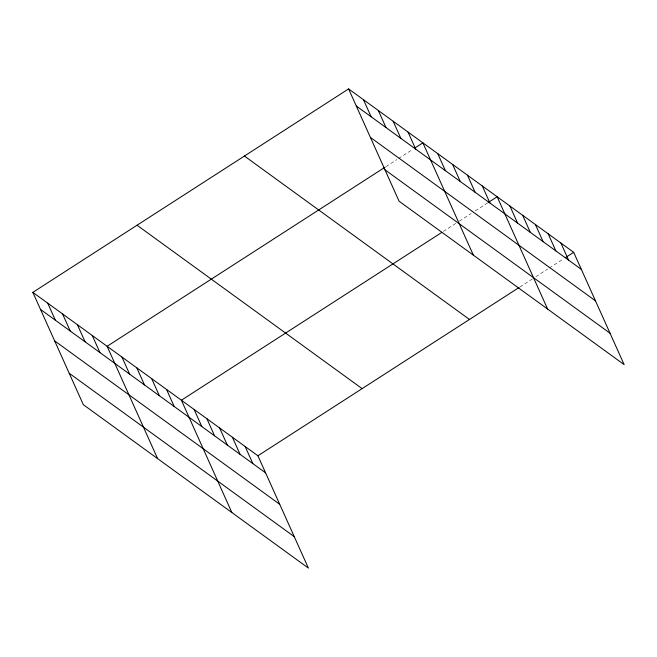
<?xml version="1.0" encoding="UTF-8"?>
<svg xmlns="http://www.w3.org/2000/svg" width="657" height="657" viewBox="0 0 657 657"><rect width="100%" height="100%" fill="white"/><g stroke="black" fill="none" stroke-linecap="round" stroke-linejoin="round"><path stroke-width="0.49" stroke-dasharray="3.29 2.46" d="M385.905 166.656L396.836 159.618M398.512 158.534L412.801 149.336M443.368 231.412L455.974 223.29M459.342 221.13L471.102 213.55M475.307 210.84L487.913 202.717M519.892 286.978L532.499 278.855M535.857 276.687L547.626 269.107M549.301 268.023L563.591 258.817"/><path stroke-width="0.99" d="M32.85 292.365L257.914 455.777L308.388 568.091L83.324 404.679L32.85 292.365L348.612 88.909L573.676 252.321L624.15 364.635L399.086 201.223L348.612 88.909M385.068 167.198L107.124 346.288L157.598 458.602M414.477 148.252L422.886 142.832L473.36 255.146M441.693 232.496L181.389 400.22L231.864 512.534M488.751 202.175L497.152 196.763L547.626 309.077M257.914 455.777L519.055 287.511M565.266 257.733L573.676 252.321M356.291 105.999L581.355 269.403M370.417 137.42L595.472 300.832M384.969 169.802L610.024 333.214M244.412 156.046L469.476 319.458M137.05 225.228L362.114 388.632M40.529 309.447L265.592 472.859M54.654 340.876L279.71 504.289M69.207 373.25L294.262 536.662M560.922 243.057L568.601 260.147M548.168 233.802L555.847 250.884M535.414 224.538L543.093 241.628M522.66 215.282L530.339 232.364M509.906 206.019L517.585 223.109M482.295 185.972L489.974 203.062M467.447 175.189L475.126 192.279M452.591 164.406L460.27 181.488M437.734 153.623L445.413 170.705M408.03 132.049L415.709 149.139M393.173 121.266L400.852 138.348M378.317 110.483L385.996 127.565M363.469 99.692L371.148 116.782M245.16 446.514L252.838 463.604M232.406 437.258L240.084 454.34M219.652 427.994L227.33 445.085M206.898 418.739L214.576 435.821M194.144 409.475L201.822 426.565M166.533 389.429L174.212 406.519M151.685 378.646L159.364 395.728M136.828 367.863L144.507 384.945M121.972 357.071L129.651 374.162M92.267 335.505L99.946 352.587M77.411 324.722L85.09 341.804M62.555 313.931L70.233 331.021M47.706 303.148L55.385 320.238"/></g></svg>
